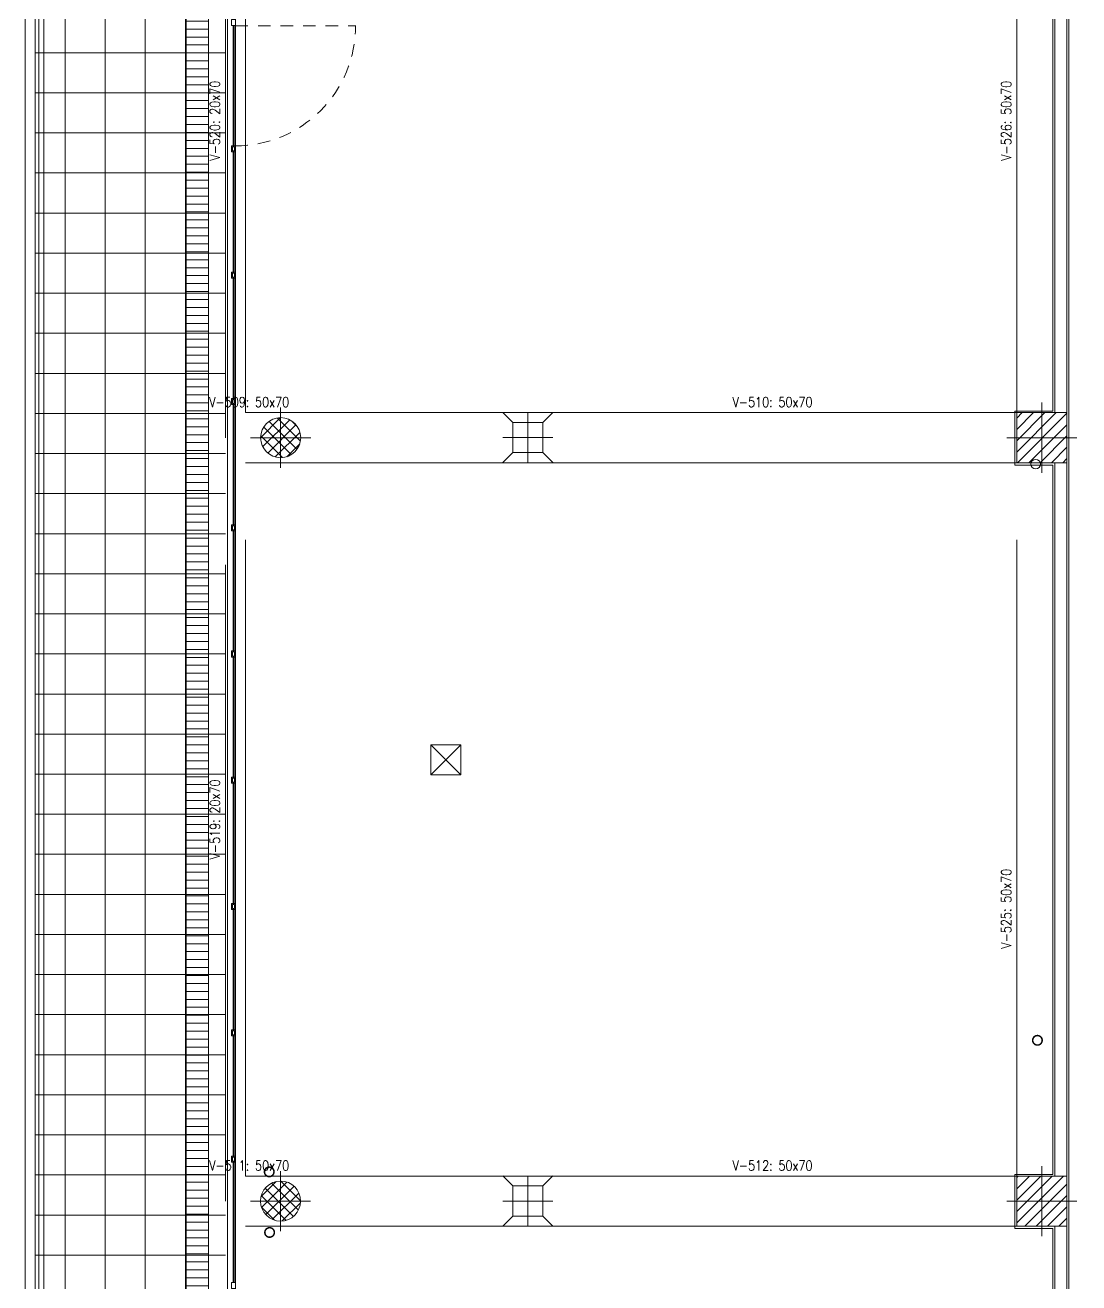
# Model space of a CAD drawing. Header units: millimetres. Extents: x 14 to 290, y 66 to 213.
# Drawn here: x 170.58 to 181.09, y 109.05 to 121.61 of the extents above; entities that cross this region are included whole.
import ezdxf
from ezdxf.enums import TextEntityAlignment as Align

# ---------------------------------------------------------------- set-up
doc = ezdxf.new("R2010")
doc.units = ezdxf.units.MM
doc.linetypes.add('HIDDEN', pattern=[9.525, 6.35, -3.175])
doc.linetypes.add('OCASA_TODAS_r08$0$HIDDEN2', pattern=[0.1875, 0.125, -0.0625])
for name, color, linetype, lineweight in [('OCASA_TODAS_r08$0$30-IS. PLUVIALES', 252, 'Continuous', 20), ('OCASA_TODAS_r08$0$A_MURO_DE_20', 7, 'Continuous', 20), ('OCASA_TODAS_r08$0$A_VENTANAS', 252, 'Continuous', 20), ('OCASA_TODAS_r08$0$CARP-BARRIDO', 252, 'Continuous', 15), ('OCASA_TODAS_r08$0$CARPINTERIA', 252, 'Continuous', 15), ('OCASA_TODAS_r08$0$CGC APEOS', 7, 'Continuous', 20), ('OCASA_TODAS_r08$0$CGC COLUMNAS', 252, 'Continuous', 20), ('OCASA_TODAS_r08$0$CGC COLUMNAS EJES', 252, 'Continuous', 20), ('OCASA_TODAS_r08$0$CGC COLUMNAS HATCH', 252, 'Continuous', 20), ('OCASA_TODAS_r08$0$CGC VIGAS', 252, 'HIDDEN', 15), ('OCASA_TODAS_r08$0$CGC VIGAS REF', 252, 'Continuous', 15), ('OCASA_TODAS_r08$0$IS-PLUVIAL', 8, 'Continuous', 15), ('OCASA_TODAS_r08$0$IS-SECUND', 8, 'Continuous', 15), ('OCASA_TODAS_r08$0$IS-VENTILA-SAN', 7, 'Continuous', 20), ('OCASA_TODAS_r08$0$MURO CERAMICO DE 12', 252, 'Continuous', 20), ('OCASA_TODAS_r08$0$REVOQUES', 251, 'Continuous', 15), ('OCASA_TODAS_r08$0$SOLADO DETALLE BAÑOS', 8, 'Continuous', 15)]:
    doc.layers.add(name, color=color, linetype=linetype, lineweight=lineweight)
doc.styles.add('OCASA_TODAS_r08$0$CYPETXT', font='romans__.ttf', dxfattribs={"height": 0.2})

# ---------------------------------------------------------------- blocks, each defined once
blk = doc.blocks.new('OCASA_TODAS_r08$0$car facha iriarte planta 1')
at = {"layer": 'OCASA_TODAS_r08$0$CARPINTERIA', "ltscale": 5}
for p, q in [((-106.56423, -838.151696, -1.171307), (-106.56423, -839.351896, -1.171307)), ((-106.56173, -838.151696, -1.171307), (-106.56173, -839.351896, -1.171307)), ((-106.55923, -838.151696, -1.171307), (-106.55923, -839.351896, -1.171307)), ((-106.55673, -838.151696, -1.171307), (-106.55673, -839.351896, -1.171307)), ((-106.55423, -838.151696, -1.171307), (-106.55423, -839.351896, -1.171307)), ((-106.56423, -839.411896, -1.198231), (-106.56423, -840.612096, -1.198231)), ((-106.56173, -839.411896, -1.198231), (-106.56173, -840.612096, -1.198231)), ((-106.55923, -839.411896, -1.198231), (-106.55923, -840.612096, -1.198231)), ((-106.55673, -839.411896, -1.198231), (-106.55673, -840.612096, -1.198231)), ((-106.55423, -839.411896, -1.198231), (-106.55423, -840.612096, -1.198231)), ((-106.56423, -840.672096, -1.198231), (-106.56423, -841.872296, -1.198231)), ((-106.56173, -840.672096, -1.198231), (-106.56173, -841.872296, -1.198231)), ((-106.55923, -840.672096, -1.198231), (-106.55923, -841.872296, -1.198231)), ((-106.55673, -840.672096, -1.198231), (-106.55673, -841.872296, -1.198231)), ((-106.55423, -840.672096, -1.198231), (-106.55423, -841.872296, -1.198231)), ((-106.56423, -841.932296, -1.198231), (-106.56423, -843.132496, -1.198231)), ((-106.56173, -841.932296, -1.198231), (-106.56173, -843.132496, -1.198231)), ((-106.55923, -841.932296, -1.198231), (-106.55923, -843.132496, -1.198231)), ((-106.55673, -841.932296, -1.198231), (-106.55673, -843.132496, -1.198231)), ((-106.55423, -841.932296, -1.198231), (-106.55423, -843.132496, -1.198231)), ((-106.56423, -843.192496, -1.198231), (-106.56423, -844.392696, -1.198231)), ((-106.56173, -843.192496, -1.198231), (-106.56173, -844.392696, -1.198231)), ((-106.55923, -843.192496, -1.198231), (-106.55923, -844.392696, -1.198231)), ((-106.55673, -843.192496, -1.198231), (-106.55673, -844.392696, -1.198231)), ((-106.55423, -843.192496, -1.198231), (-106.55423, -844.392696, -1.198231)), ((-106.56423, -844.452696, -1.198231), (-106.56423, -845.652896, -1.198231)), ((-106.56173, -844.452696, -1.198231), (-106.56173, -845.652896, -1.198231)), ((-106.55923, -844.452696, -1.198231), (-106.55923, -845.652896, -1.198231)), ((-106.55673, -844.452696, -1.198231), (-106.55673, -845.652896, -1.198231)), ((-106.55423, -844.452696, -1.198231), (-106.55423, -845.652896, -1.198231)), ((-106.56423, -845.712896, -1.198231), (-106.56423, -846.913096, -1.198231)), ((-106.56173, -845.712896, -1.198231), (-106.56173, -846.913096, -1.198231)), ((-106.55923, -845.712896, -1.198231), (-106.55923, -846.913096, -1.198231)), ((-106.55673, -845.712896, -1.198231), (-106.55673, -846.913096, -1.198231)), ((-106.55423, -845.712896, -1.198231), (-106.55423, -846.913096, -1.198231)), ((-106.56423, -846.973096, -2.371649), (-106.56423, -848.173296, -2.371649)), ((-106.56173, -846.973096, -2.371649), (-106.56173, -848.173296, -2.371649)), ((-106.55923, -846.973096, -2.371649), (-106.55923, -848.173296, -2.371649)), ((-106.55673, -846.973096, -2.371649), (-106.55673, -848.173296, -2.371649)), ((-106.55423, -846.973096, -2.371649), (-106.55423, -848.173296, -2.371649)), ((-106.56423, -848.233296, -1.198231), (-106.56423, -849.433496, -1.198231)), ((-106.56173, -848.233296, -1.198231), (-106.56173, -849.433496, -1.198231)), ((-106.55923, -848.233296, -1.198231), (-106.55923, -849.433496, -1.198231)), ((-106.55673, -848.233296, -1.198231), (-106.55673, -849.433496, -1.198231)), ((-106.55423, -848.233296, -1.198231), (-106.55423, -849.433496, -1.198231)), ((-106.56423, -849.493496, -1.198231), (-106.56423, -850.693696, -1.198231)), ((-106.56173, -849.493496, -1.198231), (-106.56173, -850.693696, -1.198231)), ((-106.55923, -849.493496, -1.198231), (-106.55923, -850.693696, -1.198231)), ((-106.55673, -849.493496, -1.198231), (-106.55673, -850.693696, -1.198231)), ((-106.55423, -849.493496, -1.198231), (-106.55423, -850.693696, -1.198231))]:
    blk.add_line(p, q, dxfattribs=at)
for points, elevation in [([(-106.540619, -888.449626), (-106.620619, -888.449626), (-106.620619, -828.023271), (-106.540619, -828.023271)], 0.000029), ([(-106.580603, -838.091696), (-106.580603, -838.151696), (-106.540603, -838.151696), (-106.540603, -838.091696)], -2.344725), ([(-106.580603, -839.351896), (-106.580603, -839.411896), (-106.540603, -839.411896), (-106.540603, -839.351896)], -2.344725), ([(-106.570603, -839.361896), (-106.570603, -839.401896), (-106.550603, -839.401896), (-106.550603, -839.361896)], -2.344725), ([(-106.580603, -840.612096), (-106.580603, -840.672096), (-106.540603, -840.672096), (-106.540603, -840.612096)], -2.371649), ([(-106.570603, -840.622096), (-106.570603, -840.662096), (-106.550603, -840.662096), (-106.550603, -840.622096)], -2.371649), ([(-106.580603, -841.872296), (-106.580603, -841.932296), (-106.540603, -841.932296), (-106.540603, -841.872296)], -2.371649), ([(-106.570603, -841.882296), (-106.570603, -841.922296), (-106.550603, -841.922296), (-106.550603, -841.882296)], -2.371649), ([(-106.580603, -843.132496), (-106.580603, -843.192496), (-106.540603, -843.192496), (-106.540603, -843.132496)], -2.371649), ([(-106.570603, -843.142496), (-106.570603, -843.182496), (-106.550603, -843.182496), (-106.550603, -843.142496)], -2.371649), ([(-106.580603, -844.392696), (-106.580603, -844.452696), (-106.540603, -844.452696), (-106.540603, -844.392696)], -2.371649), ([(-106.570603, -844.402696), (-106.570603, -844.442696), (-106.550603, -844.442696), (-106.550603, -844.402696)], -2.371649), ([(-106.580603, -845.652896), (-106.580603, -845.712896), (-106.540603, -845.712896), (-106.540603, -845.652896)], -2.371649), ([(-106.570603, -845.662896), (-106.570603, -845.702896), (-106.550603, -845.702896), (-106.550603, -845.662896)], -2.371649), ([(-106.580603, -846.913096), (-106.580603, -846.973096), (-106.540603, -846.973096), (-106.540603, -846.913096)], -2.371649), ([(-106.570603, -846.923096), (-106.570603, -846.963096), (-106.550603, -846.963096), (-106.550603, -846.923096)], -2.371649), ([(-106.580603, -848.173296), (-106.580603, -848.233296), (-106.540603, -848.233296), (-106.540603, -848.173296)], -3.545068), ([(-106.570603, -848.183296), (-106.570603, -848.223296), (-106.550603, -848.223296), (-106.550603, -848.183296)], -3.545068), ([(-106.580603, -849.433496), (-106.580603, -849.493496), (-106.540603, -849.493496), (-106.540603, -849.433496)], -2.371649), ([(-106.570603, -849.443496), (-106.570603, -849.483496), (-106.550603, -849.483496), (-106.550603, -849.443496)], -2.371649), ([(-106.580603, -850.693696), (-106.580603, -850.753696), (-106.540603, -850.753696), (-106.540603, -850.693696)], -2.371649)]:
    blk.add_lwpolyline(points, close=True, dxfattribs=dict(at, elevation=elevation))
blk = doc.blocks.new('OCASA_TODAS_r08$0$Bajadas-Rejas-Rejillas 2ºP')
at = {"layer": 'OCASA_TODAS_r08$0$IS-PLUVIAL', "const_width": 15}
for points in [[(245603.414564, 492162.150135, 1), (245698.414564, 492162.150135, 1)], [(245607.246995, 491557.166805, 1), (245702.246995, 491557.166805, 1)]]:
    blk.add_lwpolyline(points, format="xyb", close=True, dxfattribs=at)
at = {"layer": 'OCASA_TODAS_r08$0$IS-SECUND'}
blk.add_circle((253302.70407, 499225.463963), 47.273421, dxfattribs=at)
at = {"layer": 'OCASA_TODAS_r08$0$IS-VENTILA-SAN', "linetype": 'Continuous', "const_width": 15}
blk.add_lwpolyline([(253272.979421, 493474.822239, 1), (253367.979421, 493474.822239, 1)], format="xyb", close=True, dxfattribs=at)
blk = doc.blocks.new('OCASA_TODAS_r08$0$EJES_DE_LA_COLUMNA')
at = {"layer": 'OCASA_TODAS_r08$0$CGC COLUMNAS EJES'}
for p, q in [((0, -0.5), (0, 0.5)), ((-0.5, 0), (0.5, 0))]:
    blk.add_line(p, q, dxfattribs=at)
blk = doc.blocks.new('OCASA_TODAS_r08$0$Estructura 2P para Arquitectura')
at = {"layer": 'OCASA_TODAS_r08$0$CGC APEOS'}
for p, q in [((-4.281, 329.332, 0), (-4.381, 329.432, 0)), ((-4.281, 329.332, 0), (-4.381, 329.432, 0)), ((-3.981, 329.332, 0), (-3.881, 329.432, 0)), ((-3.981, 329.332, 0), (-3.881, 329.432, 0)), ((-4.281, 329.032, 0), (-4.381, 328.932, 0)), ((-4.281, 329.032, 0), (-4.381, 328.932, 0)), ((-3.981, 329.032, 0), (-3.881, 328.932, 0)), ((-3.981, 329.032, 0), (-3.881, 328.932, 0)), ((-4.281, 321.713, 0), (-4.381, 321.813, 0)), ((-4.281, 321.713, 0), (-4.381, 321.813, 0)), ((-3.981, 321.713, 0), (-3.881, 321.813, 0)), ((-3.981, 321.713, 0), (-3.881, 321.813, 0)), ((-4.281, 321.413, 0), (-4.381, 321.313, 0)), ((-4.281, 321.413, 0), (-4.381, 321.313, 0)), ((-3.981, 321.413, 0), (-3.881, 321.313, 0)), ((-3.981, 321.413, 0), (-3.881, 321.313, 0))]:
    blk.add_line(p, q, dxfattribs=at)
at = {"layer": 'OCASA_TODAS_r08$0$CGC COLUMNAS'}
for points in [[(0.749, 328.931), (1.249, 328.931), (1.249, 329.431), (0.749, 329.431), (0.749, 328.931)], [(0.749, 328.931), (1.249, 328.931), (1.249, 329.431), (0.749, 329.431), (0.749, 328.931)], [(0.749, 328.931), (1.249, 328.931), (1.249, 329.431), (0.749, 329.431), (0.749, 328.931)], [(0.749, 328.931), (1.249, 328.931), (1.249, 329.431), (0.749, 329.431), (0.749, 328.931)], [(-4.281, 329.032), (-3.981, 329.032), (-3.981, 329.332), (-4.281, 329.332), (-4.281, 329.032)], [(-4.281, 329.032), (-3.981, 329.032), (-3.981, 329.332), (-4.281, 329.332), (-4.281, 329.032)], [(-4.281, 329.032), (-3.981, 329.032), (-3.981, 329.332), (-4.281, 329.332), (-4.281, 329.032)], [(-4.281, 329.032), (-3.981, 329.032), (-3.981, 329.332), (-4.281, 329.332), (-4.281, 329.032)], [(-4.281, 321.413), (-3.981, 321.413), (-3.981, 321.713), (-4.281, 321.713), (-4.281, 321.413)], [(-4.281, 321.413), (-3.981, 321.413), (-3.981, 321.713), (-4.281, 321.713), (-4.281, 321.413)], [(-4.281, 321.413), (-3.981, 321.413), (-3.981, 321.713), (-4.281, 321.713), (-4.281, 321.413)], [(-4.281, 321.413), (-3.981, 321.413), (-3.981, 321.713), (-4.281, 321.713), (-4.281, 321.413)], [(0.749, 321.312), (1.249, 321.312), (1.249, 321.812), (0.749, 321.812), (0.749, 321.312)], [(0.749, 321.312), (1.249, 321.312), (1.249, 321.812), (0.749, 321.812), (0.749, 321.312)], [(0.749, 321.312), (1.249, 321.312), (1.249, 321.812), (0.749, 321.812), (0.749, 321.312)], [(0.749, 321.312), (1.249, 321.312), (1.249, 321.812), (0.749, 321.812), (0.749, 321.312)]]:
    blk.add_lwpolyline(points, close=True, dxfattribs=at)
for centre in [(-6.6, 329.181, 0), (-6.6, 329.181, 0), (-6.601, 321.562, 0), (-6.601, 321.562, 0)]:
    blk.add_circle(centre, 0.2, dxfattribs=at)
at = {"layer": 'OCASA_TODAS_r08$0$CGC COLUMNAS HATCH'}
for p, q in [((-6.8, 329.181, 0), (-6.601, 329.381, 0)), ((-6.8, 329.181, 0), (-6.601, 329.381, 0)), ((-6.405, 329.149, 0), (-6.632, 329.376, 0)), ((-6.405, 329.149, 0), (-6.632, 329.376, 0)), ((0.749, 329.038, 0), (1.142, 329.431, 0)), ((0.749, 329.151, 0), (1.029, 329.431, 0)), ((0.749, 329.377, 0), (0.803, 329.431, 0)), ((0.749, 329.264, 0), (0.916, 329.431, 0)), ((0.749, 329.038, 0), (1.142, 329.431, 0)), ((0.749, 329.151, 0), (1.029, 329.431, 0)), ((0.749, 329.377, 0), (0.803, 329.431, 0)), ((0.749, 329.264, 0), (0.916, 329.431, 0)), ((0.755, 328.931, 0), (1.249, 329.425, 0)), ((0.755, 328.931, 0), (1.249, 329.425, 0)), ((-6.777, 329.092, 0), (-6.511, 329.357, 0)), ((-6.777, 329.092, 0), (-6.511, 329.357, 0)), ((-6.495, 329.012, 0), (-6.769, 329.286, 0)), ((-6.495, 329.012, 0), (-6.769, 329.286, 0)), ((-6.727, 329.028, 0), (-6.448, 329.308, 0)), ((-6.727, 329.028, 0), (-6.448, 329.308, 0)), ((-6.437, 329.067, 0), (-6.714, 329.344, 0)), ((-6.437, 329.067, 0), (-6.714, 329.344, 0)), ((-6.435, 329.292, 0), (-6.489, 329.346, 0)), ((-6.435, 329.292, 0), (-6.489, 329.346, 0)), ((0.869, 328.931, 0), (1.249, 329.311, 0)), ((0.869, 328.931, 0), (1.249, 329.311, 0)), ((-6.58, 328.984, 0), (-6.797, 329.201, 0)), ((-6.58, 328.984, 0), (-6.797, 329.201, 0)), ((-6.653, 328.989, 0), (-6.409, 329.234, 0)), ((-6.653, 328.989, 0), (-6.409, 329.234, 0)), ((-6.539, 328.99, 0), (-6.41, 329.119, 0)), ((-6.539, 328.99, 0), (-6.41, 329.119, 0)), ((0.982, 328.931, 0), (1.249, 329.198, 0)), ((0.982, 328.931, 0), (1.249, 329.198, 0)), ((1.095, 328.931, 0), (1.249, 329.085, 0)), ((1.095, 328.931, 0), (1.249, 329.085, 0)), ((1.208, 328.931, 0), (1.249, 328.972, 0)), ((1.208, 328.931, 0), (1.249, 328.972, 0)), ((-6.793, 321.608, 0), (-6.647, 321.754, 0)), ((-6.793, 321.608, 0), (-6.647, 321.754, 0)), ((-6.79, 321.498, 0), (-6.537, 321.751, 0)), ((-6.79, 321.498, 0), (-6.537, 321.751, 0)), ((-6.747, 321.428, 0), (-6.467, 321.708, 0)), ((-6.747, 321.428, 0), (-6.467, 321.708, 0)), ((-6.424, 321.474, 0), (-6.689, 321.738, 0)), ((-6.424, 321.474, 0), (-6.689, 321.738, 0)), ((-6.401, 321.564, 0), (-6.598, 321.761, 0)), ((-6.401, 321.564, 0), (-6.598, 321.761, 0)), ((0.749, 321.344, 0), (1.217, 321.812, 0)), ((0.749, 321.571, 0), (0.99, 321.812, 0)), ((0.749, 321.797, 0), (0.764, 321.812, 0)), ((0.749, 321.684, 0), (0.877, 321.812, 0)), ((0.749, 321.457, 0), (1.103, 321.812, 0)), ((0.749, 321.344, 0), (1.217, 321.812, 0)), ((0.749, 321.571, 0), (0.99, 321.812, 0)), ((0.749, 321.797, 0), (0.764, 321.812, 0)), ((0.749, 321.684, 0), (0.877, 321.812, 0)), ((0.749, 321.457, 0), (1.103, 321.812, 0)), ((0.83, 321.312, 0), (1.249, 321.731, 0)), ((0.83, 321.312, 0), (1.249, 321.731, 0)), ((-6.546, 321.37, 0), (-6.792, 321.616, 0)), ((-6.546, 321.37, 0), (-6.792, 321.616, 0)), ((-6.473, 321.41, 0), (-6.752, 321.689, 0)), ((-6.473, 321.41, 0), (-6.752, 321.689, 0)), ((-6.681, 321.381, 0), (-6.42, 321.642, 0)), ((-6.681, 321.381, 0), (-6.42, 321.642, 0)), ((0.943, 321.312, 0), (1.249, 321.618, 0)), ((0.943, 321.312, 0), (1.249, 321.618, 0)), ((-6.661, 321.371, 0), (-6.791, 321.502, 0)), ((-6.661, 321.371, 0), (-6.791, 321.502, 0)), ((-6.585, 321.364, 0), (-6.403, 321.546, 0)), ((-6.585, 321.364, 0), (-6.403, 321.546, 0)), ((1.056, 321.312, 0), (1.249, 321.505, 0)), ((1.056, 321.312, 0), (1.249, 321.505, 0)), ((1.169, 321.312, 0), (1.249, 321.392, 0)), ((1.169, 321.312, 0), (1.249, 321.392, 0))]:
    blk.add_line(p, q, dxfattribs=at)
at = {"layer": 'OCASA_TODAS_r08$0$CGC VIGAS', "lineweight": 9}
for p, q in [((0.749, 329.431, 0), (0.749, 335.257, 0)), ((0.749, 329.431, 0), (0.749, 335.257, 0)), ((1.249, 329.431, 0), (1.249, 335.257, 0)), ((1.249, 329.431, 0), (1.249, 335.257, 0)), ((-6.6, 329.431, 0), (-6.951, 329.431, 0)), ((-6.6, 329.431, 0), (-6.951, 329.431, 0)), ((-6.6, 329.431, 0), (-4.127, 329.431, 0)), ((-6.6, 329.431, 0), (-4.127, 329.431, 0)), ((-4.127, 329.431, 0), (0.749, 329.431, 0)), ((-4.127, 329.431, 0), (0.749, 329.431, 0)), ((-6.6, 328.931, 0), (-6.951, 328.931, 0)), ((-6.6, 328.931, 0), (-6.951, 328.931, 0)), ((-6.6, 328.931, 0), (-4.127, 328.931, 0)), ((-6.6, 328.931, 0), (-4.127, 328.931, 0)), ((-4.127, 328.931, 0), (0.749, 328.931, 0)), ((-4.127, 328.931, 0), (0.749, 328.931, 0)), ((0.749, 321.812, 0), (0.749, 328.931, 0)), ((0.749, 321.812, 0), (0.749, 328.931, 0)), ((1.249, 321.812, 0), (1.249, 328.931, 0)), ((1.249, 321.812, 0), (1.249, 328.931, 0)), ((-5.101, 325.817, 0), (-4.801, 326.117, 0)), ((-4.801, 325.817, 0), (-5.101, 326.117, 0)), ((-5.101, 325.817, 0), (-4.801, 326.117, 0)), ((-4.801, 325.817, 0), (-5.101, 326.117, 0)), ((-6.601, 321.812, 0), (-6.951, 321.812, 0)), ((-6.601, 321.812, 0), (-6.951, 321.812, 0)), ((-6.601, 321.812, 0), (-4.127, 321.812, 0)), ((-6.601, 321.812, 0), (-4.127, 321.812, 0)), ((-4.127, 321.812, 0), (0.749, 321.812, 0)), ((-4.127, 321.812, 0), (0.749, 321.812, 0)), ((-6.601, 321.312, 0), (-6.951, 321.312, 0)), ((-6.601, 321.312, 0), (-6.951, 321.312, 0)), ((-6.601, 321.312, 0), (-4.127, 321.312, 0)), ((-6.601, 321.312, 0), (-4.127, 321.312, 0)), ((-4.127, 321.312, 0), (0.749, 321.312, 0)), ((-4.127, 321.312, 0), (0.749, 321.312, 0)), ((0.749, 314.083, 0), (0.749, 321.312, 0)), ((0.749, 314.083, 0), (0.749, 321.312, 0)), ((1.249, 314.083, 0), (1.249, 321.312, 0)), ((1.249, 314.083, 0), (1.249, 321.312, 0))]:
    blk.add_line(p, q, dxfattribs=at)
for points in [[(-7.151, 313.833), (-7.151, 321.562), (-7.151, 329.181), (-7.151, 335.509), (-7.151, 342.29), (-7.151, 343.527)], [(-7.151, 313.833), (-7.151, 321.562), (-7.151, 329.181), (-7.151, 335.509), (-7.151, 342.29), (-7.151, 343.527)], [(-6.951, 329.431), (-6.951, 335.259)], [(-6.951, 329.431), (-6.951, 335.259)], [(-6.951, 321.812), (-6.951, 328.931)], [(-6.951, 321.812), (-6.951, 328.931)], [(-6.951, 314.083), (-6.951, 321.312)], [(-6.951, 314.083), (-6.951, 321.312)]]:
    blk.add_lwpolyline(points, dxfattribs=at)
at = {"layer": 'OCASA_TODAS_r08$0$CGC VIGAS', "lineweight": 9, "elevation": 0}
blk.add_lwpolyline([(-5.101, 326.117), (-5.101, 325.817), (-4.801, 325.817), (-4.801, 326.117)], close=True, dxfattribs=at)
blk.add_lwpolyline([(-5.101, 326.117), (-5.101, 325.817), (-4.801, 325.817), (-4.801, 326.117)], close=True, dxfattribs=at)
at = {"layer": 'OCASA_TODAS_r08$0$CGC COLUMNAS EJES'}
for p, xscale, yscale in [((0.999, 329.181, 0), 0.7, 0.7), ((0.999, 329.181, 0), 0.7, 0.7), ((-6.6, 329.181, 0), 0.6, 0.6), ((-6.6, 329.181, 0), 0.6, 0.6), ((-4.131, 329.182, 0), 0.5, 0.5), ((-4.131, 329.182, 0), 0.5, 0.5), ((-6.601, 321.562, 0), 0.6, 0.6), ((-6.601, 321.562, 0), 0.6, 0.6), ((0.999, 321.562, 0), 0.7, 0.7), ((0.999, 321.562, 0), 0.7, 0.7), ((-4.131, 321.563, 0), 0.5, 0.5), ((-4.131, 321.563, 0), 0.5, 0.5)]:
    blk.add_blockref('OCASA_TODAS_r08$0$EJES_DE_LA_COLUMNA', p, dxfattribs=dict(at, xscale=xscale, yscale=yscale))
at = {"layer": 'OCASA_TODAS_r08$0$CGC VIGAS REF', "style": 'OCASA_TODAS_r08$0$CYPETXT', "width": 0.821201}
for s, p in [('V-520: 20x70', (-7.256, 332.345, 0)), ('V-520: 20x70', (-7.256, 332.345, 0)), ('V-526: 50x70', (0.644, 332.344, 0)), ('V-526: 50x70', (0.644, 332.344, 0)), ('V-519: 20x70', (-7.256, 325.371, 0)), ('V-519: 20x70', (-7.256, 325.371, 0)), ('V-525: 50x70', (0.644, 324.48, 0)), ('V-525: 50x70', (0.644, 324.48, 0))]:
    blk.add_text(s, height=0.1, rotation=90, dxfattribs=at).set_placement(p, align=Align.MIDDLE_CENTER)
for s, p in [('V-509: 50x70', (-6.914, 329.536, 0)), ('V-509: 50x70', (-6.914, 329.536, 0)), ('V-510: 50x70', (-1.689, 329.536, 0)), ('V-510: 50x70', (-1.689, 329.536, 0)), ('V-511: 50x70', (-6.914, 321.917, 0)), ('V-511: 50x70', (-6.914, 321.917, 0)), ('V-512: 50x70', (-1.689, 321.917, 0)), ('V-512: 50x70', (-1.689, 321.917, 0))]:
    blk.add_text(s, height=0.1, dxfattribs=at).set_placement(p, align=Align.MIDDLE_CENTER)

msp = doc.modelspace()

# ---------------------------------------------------------------- hatches: boundary and pattern name
at = {"layer": 'OCASA_TODAS_r08$0$30-IS. PLUVIALES'}
h = msp.add_hatch(dxfattribs=at)
h.set_pattern_fill('ANSI31', color=256, scale=0.025, angle=315, style=0)
h.set_pattern_definition([(360, (330.203396, -675.67638), (-4e-16, 0.079375), [])])
h.paths.add_polyline_path([(172.407, 71.603), (172.407, 131.53), (172.184, 131.53), (172.184, 71.603)])

# ---------------------------------------------------------------- linework, layer by layer
msp.add_lwpolyline([(172.407, 131.53), (172.407, 71.603), (172.184, 71.603), (172.184, 131.53)], close=True, dxfattribs=at)
at = {"layer": 'OCASA_TODAS_r08$0$A_MURO_DE_20'}
msp.add_line((170.675, 71.403), (170.675, 131.73), dxfattribs=at)
msp.add_lwpolyline([(172.575, 131.83), (170.575, 131.83), (170.575, 71.303), (172.575, 71.303), (172.575, 71.162), (174.368, 71.162)], dxfattribs=at)
at = {"layer": 'OCASA_TODAS_r08$0$A_VENTANAS'}
for p, q in [((170.712, 71.453), (170.712, 131.68)), ((170.763, 71.453), (170.763, 131.68))]:
    msp.add_line(p, q, dxfattribs=at)
at = {"layer": 'OCASA_TODAS_r08$0$CARP-BARRIDO', "linetype": 'OCASA_TODAS_r08$0$HIDDEN2'}
msp.add_line((172.675, 121.6), (173.876, 121.6), dxfattribs=at)
msp.add_arc((172.675, 121.6), 1.2, 269.9993, 0, dxfattribs=at)
at = {"layer": 'OCASA_TODAS_r08$0$MURO CERAMICO DE 12'}
for points in [[(180.855, 117.738), (180.975, 117.738), (180.975, 123.564), (180.855, 123.564), (180.855, 117.738)], [(180.855, 110.119), (180.975, 110.119), (180.975, 117.238), (180.855, 117.238), (180.855, 110.119)], [(180.855, 102.39), (180.975, 102.39), (180.975, 109.619), (180.855, 109.619), (180.855, 102.39)]]:
    msp.add_lwpolyline(points, dxfattribs=at)
at = {"layer": 'OCASA_TODAS_r08$0$REVOQUES'}
for points in [[(181.095, 94.726), (181.095, 95.826), (180.995, 95.826), (180.995, 133.055)], [(180.835, 123.541), (180.835, 117.754), (180.455, 117.754), (180.455, 117.214), (180.835, 117.214), (180.835, 110.135), (180.455, 110.135), (180.455, 109.595), (180.835, 109.595), (180.835, 102.406)]]:
    msp.add_lwpolyline(points, dxfattribs=at)
at = {"layer": 'OCASA_TODAS_r08$0$SOLADO DETALLE BAÑOS'}
for p, q in [((170.975, 131.73), (170.975, 71.403)), ((171.375, 131.73), (171.375, 71.403)), ((171.775, 131.73), (171.775, 71.403)), ((172.175, 131.73), (172.175, 71.403)), ((170.675, 121.33), (172.575, 121.33)), ((170.675, 120.93), (172.575, 120.93)), ((170.675, 120.53), (172.575, 120.53)), ((170.675, 120.13), (172.575, 120.13)), ((170.675, 119.73), (172.575, 119.73)), ((170.675, 119.33), (172.575, 119.33)), ((170.675, 118.93), (172.575, 118.93)), ((170.675, 118.53), (172.575, 118.53)), ((170.675, 118.13), (172.575, 118.13)), ((170.675, 117.73), (172.575, 117.73)), ((170.675, 117.33), (172.575, 117.33)), ((170.675, 116.93), (172.575, 116.93)), ((170.675, 116.53), (172.575, 116.53)), ((170.675, 116.13), (172.575, 116.13)), ((170.675, 115.73), (172.575, 115.73)), ((170.675, 115.33), (172.575, 115.33)), ((170.675, 114.93), (172.575, 114.93)), ((170.675, 114.53), (172.575, 114.53)), ((170.675, 114.13), (172.575, 114.13)), ((170.675, 113.73), (172.575, 113.73)), ((170.675, 113.33), (172.575, 113.33)), ((170.675, 112.93), (172.575, 112.93)), ((170.675, 112.53), (172.575, 112.53)), ((170.675, 112.13), (172.575, 112.13)), ((170.675, 111.73), (172.575, 111.73)), ((170.675, 111.33), (172.575, 111.33)), ((170.675, 110.93), (172.575, 110.93)), ((170.675, 110.53), (172.575, 110.53)), ((170.675, 110.13), (172.575, 110.13)), ((170.675, 109.73), (172.575, 109.73)), ((170.675, 109.33), (172.575, 109.33))]:
    msp.add_line(p, q, dxfattribs=at)

# ---------------------------------------------------------------- block references
at = {"color": 163, "true_color": 0x7d8ab6}
msp.add_blockref('OCASA_TODAS_r08$0$Estructura 2P para Arquitectura', (179.726, -211.693), dxfattribs=at)
msp.add_blockref('OCASA_TODAS_r08$0$car facha iriarte planta 1', (279.216, 959.752, -0.002))
at = {"layer": 'OCASA_TODAS_r08$0$IS-PLUVIAL', "xscale": 0.001, "yscale": 0.001, "zscale": 0.001}
msp.add_blockref('OCASA_TODAS_r08$0$Bajadas-Rejas-Rejillas 2ºP', (-72.639, -382.001, 0), dxfattribs=at)

doc.saveas('drawing.dxf')
